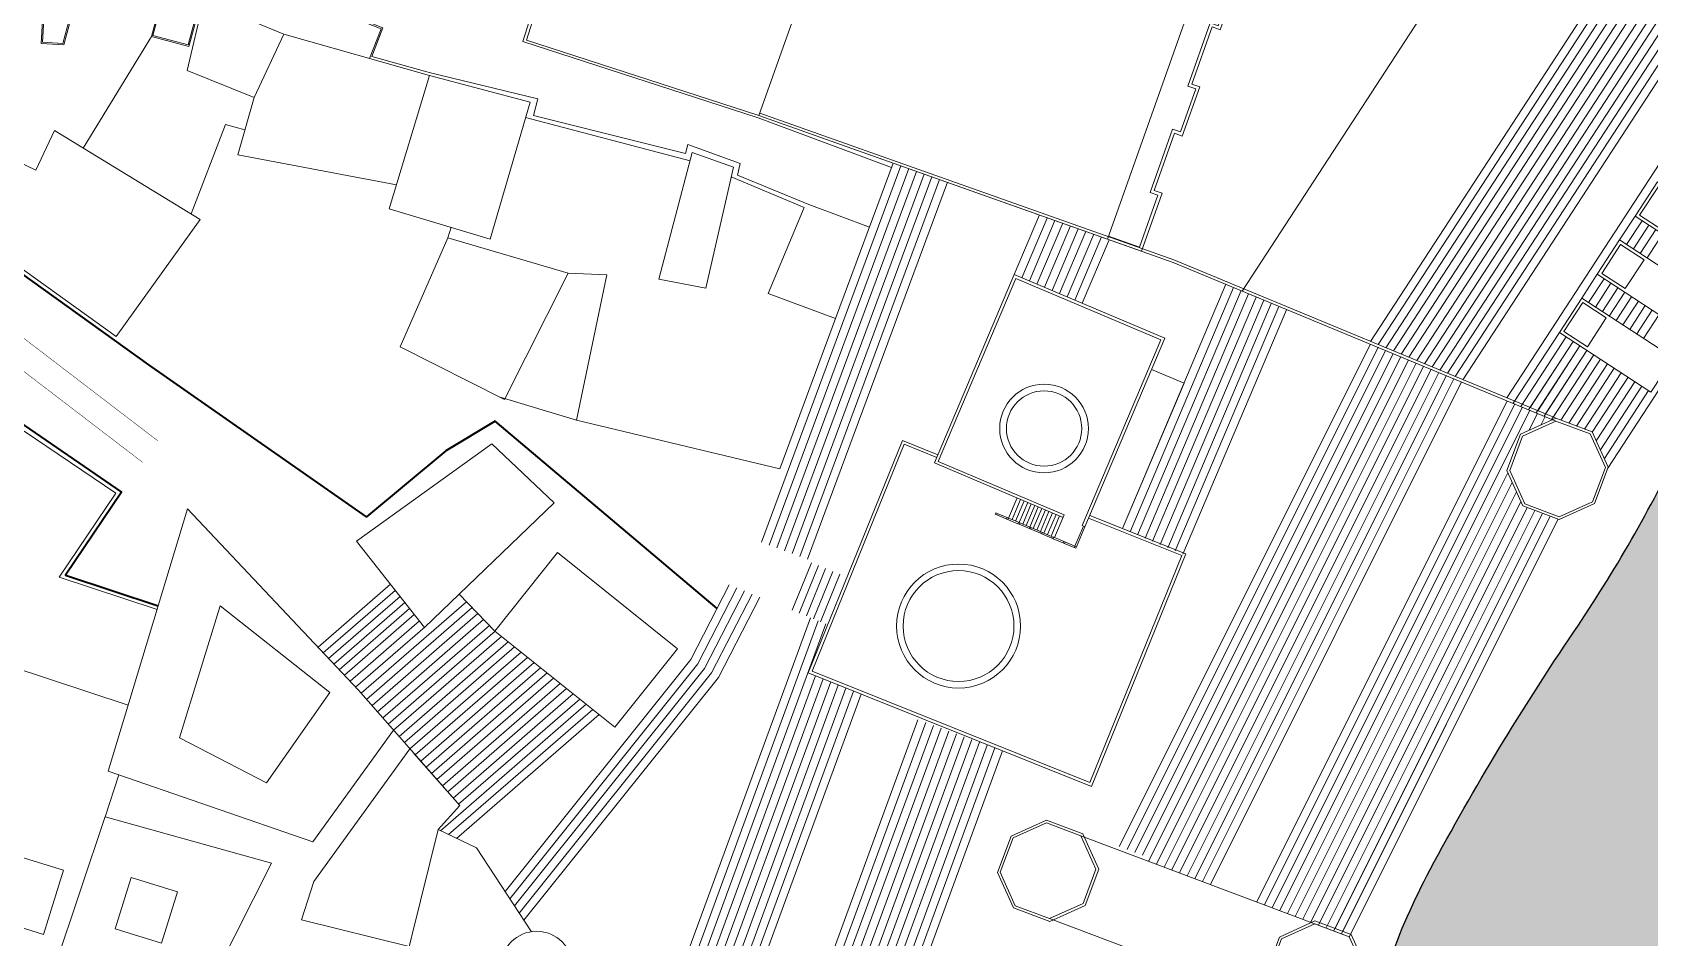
# Model space of a CAD drawing. Header units: millimetres. Extents: x 4203764 to 12476749, y 34048 to 3000914.
# Drawn here: x 11770686 to 11853011, y 1929934 to 1976021 of the extents above; entities that cross this region are included whole.
import ezdxf

# ---------------------------------------------------------------- set-up
doc = ezdxf.new("R2010")
doc.units = ezdxf.units.MM
doc.header["$MEASUREMENT"] = 0
for name, color, linetype, lineweight in [('2', 240, 'Continuous', 25), ('4', 1, 'Continuous', 35), ('building property', 253, 'Continuous', 15), ('outer profile and ghats', 1, 'Continuous', 9), ('road netwrk', 1, 'Continuous', 35), ('streets', 254, 'Continuous', 9)]:
    doc.layers.add(name, color=color, linetype=linetype, lineweight=lineweight)

# ---------------------------------------------------------------- blocks, each defined once
blk = doc.blocks.new('f  wfw')
at = {"layer": 'building property', "ltscale": 20}
for points in [[(95, -4344), (1695, -4344), (1695, -77), (95, -77)], [(223, -205), (1568, -205), (1568, -1298), (223, -1298)]]:
    blk.add_lwpolyline(points, close=True, dxfattribs=at)

msp = doc.modelspace()

# ---------------------------------------------------------------- hatches: boundary and pattern name
at = {"layer": 'building property', "lineweight": 35}
h = msp.add_hatch(color=254, dxfattribs=at)
h.dxf.hatch_style = 1
edge = h.paths.add_edge_path()
edge.add_arc((12422933.58498, 1804056.12126), 263896.55539, 140.0344583194, 166.4284169588)
edge.add_line((12166405.68001, 1865982.09254), (11809487.3317, 1865841.04787))
edge.add_arc((11795819.33628, 1886942.04403), 25140.92556, 302.9328139212, 330.721959267)
edge.add_arc((11790950.95391, 1889671.59987), 30722.28937, 330.721959267, 347.6914226223)
edge.add_arc((11840072.54802, 1878953.65679), 19554.99489, 143.0848554895, 167.6914226223, ccw=False)
edge.add_arc((11807220.50579, 1903633.24919), 21534.40715, 323.0848554895, 338.771758814)
edge.add_arc((11955946.7924, 1845861.77199), 138018.25471, 152.3377396526, 158.771758814, ccw=False)
edge.add_arc((11791692.03616, 1931959.48148), 47433.73511, 332.3377396526, 349.6440384347)
edge.add_arc((11871872.39149, 1917307.32735), 34074.39333, 151.8048650631, 169.6440384347, ccw=False)
edge.add_arc((11962613.6436, 1868662.2146), 137032.25767, 145.8909863463, 151.8048650631, ccw=False)
edge.add_arc((11787542.99968, 1987234.12269), 74412.83626, 325.8909863463, 334.4095907286)
edge.add_arc((12096866.37172, 1839094.85316), 268553.91382, 152.1606562035, 154.4095907286, ccw=False)
edge.add_arc((11884893.48195, 1951041.5666), 28836.22018, 138.5366337492, 152.1606562035, ccw=False)
edge.add_arc((12145192.348, 1721045.11657), 376188.87482, 136.9969988859, 138.5366337492, ccw=False)
edge.add_arc((11830511.45426, 2014520.61475), 54103.97071, 316.9969988859, 325.9340388131)
edge.add_arc((12063451.02841, 1857010.40857), 227090.46426, 144.4115146112, 145.934038813, ccw=False)
edge.add_arc((11882971.44551, 1986166.24576), 5157.79401, 109.3703452575, 144.4115146112, ccw=False)
edge.add_arc((11872806.33967, 2015079.38397), 25490.19023, 289.3703452575, 298.5628810284)
edge.add_arc((11879590.48764, 2002617.1732), 11301.06196, 298.5628810284, 329.8823603517)
edge.add_arc((11815875.61762, 2039577.60358), 84960.12844, 329.8823603517, 334.7322078033)
edge.add_arc((11896640.94108, 2001455.54062), 4350.1686, 111.7983925175, 154.7322078033, ccw=False)
edge.add_arc((11887307.09226, 2024793.72639), 20785.29736, 291.7983925175, 301.0543031333)
edge.add_arc((11856516.08611, 2075928.72551), 80475.11387, 301.0543031333, 304.2727914648)
edge.add_arc((11900115.71454, 2011948.81654), 3051.88511, 304.2727914649, 344.5064632857)
edge.add_arc((11799904.2964, 2039727.72895), 107042.25149, 344.5064632856, 347.0246817926)
edge.add_arc((11914355.65123, 2013356.47758), 10407.97422, 136.5726064511, 167.0246817927, ccw=False)
edge.add_arc((11898455.85704, 2028406.57183), 11485.1478, 316.5726064511, 345.7400024481)
edge.add_arc((11851131.69288, 2040434.16903), 60313.82389, 345.7400024481, 354.5454942005)
edge.add_arc((11928707.56329, 2029145.01425), 18394.30865, 143.1924489998, 162.4192210947, ccw=False)
edge.add_arc((11904217.35609, 2047471.06434), 12193.50526, 323.1924489998, 340.6547154255)
edge.add_arc((11913568.70574, 2044187.96858), 2282.57908, 340.6547154255, 435.6672125063)
edge.add_arc((11918809.42755, 2046321.44877), 4676.31282, 123.9086206621, 179.0436377173, ccw=False)
edge.add_arc((11948963.81076, 2001461.5739), 58729.02043, 120.4236297496, 123.9086206621, ccw=False)
edge.add_arc((11916860.85688, 2056128.06657), 4666.76072, 300.4236297497, 343.1747362629)
edge.add_arc((12265773.02432, 1950617.37847), 359849.63931, 162.2838870341, 163.1747362629, ccw=False)
edge.add_arc((11934658.08587, 2056392.2457), 12250.12118, 139.8552917822, 162.2838870342, ccw=False)
edge.add_arc((11930589.41079, 2059823.81787), 6927.5462, 110.1695649768, 139.8552917822, ccw=False)
edge.add_arc((11925358.20077, 2074065.16989), 8244.19285, 290.1695649768, 337.8987580009)
edge.add_arc((11987011.44104, 2053190.64676), 56863.60963, 149.1990475726, 161.7870580545, ccw=False)
edge.add_arc((11075552.25721, 2596549.90314), 1004266.5074, 329.19904757266, 329.61497402102)
edge.add_arc((11980804.63447, 2065759.45851), 45123.96456, 141.7900834815, 149.614974021, ccw=False)
edge.add_arc((11973785.75951, 2071284.73579), 36191.2553, 132.0286819129, 141.7900834814, ccw=False)
edge.add_arc((11938932.66945, 2109954.06772), 15866.93443, 312.0286819129, 321.4770117494)
edge.add_arc((12047130.20068, 2023818.96458), 122429.70961, 139.0851188938, 141.4770117494, ccw=False)
edge.add_arc((11931780.31903, 2123790.61727), 30213.42498, 319.0851188937, 328.8133755676)
edge.add_arc((11993537.04921, 2086409.11404), 41975.70514, 141.349766146, 148.8133755676, ccw=False)
edge.add_arc((12005850.60992, 2080987.9041), 55086.72854, 137.4077616341, 144.9475459467, ccw=False)
edge.add_arc((11990556.79698, 2095047.46285), 34312.41974, 127.5143422198, 137.4077616341, ccw=False)
edge.add_arc((11957008.81119, 2138745.39622), 20778.20317, 307.5143422198, 316.6955671633)
edge.add_arc((11955918.27659, 2139773.22335), 22276.76725, 316.6955671633, 326.2681196672)
edge.add_arc((11965289.37029, 2133515.94454), 11008.62919, 326.2681196672, 347.7902224322)
edge.add_arc((11985827.96119, 2129071.6751), 10005.30064, 137.1698864072, 167.7902224322, ccw=False)
edge.add_arc((11987437.46688, 2127579.68442), 12199.96343, 116.8522136864, 137.1698864072, ccw=False)
edge.add_arc((11970422.17406, 2161188.10091), 25470.26153, 296.8522136864, 308.8966392115)
edge.add_arc((11976014.23722, 2154256.9492), 16564.53111, 308.8966392115, 333.1942724583)
edge.add_arc((11860930.93487, 2212404.1487), 145503.52168, 333.1942724584, 335.605593174)
edge.add_arc((11906483.0125, 2191746.1714), 95486.08669, 335.605593174, 339.9027603815)
edge.add_arc((12024664.71914, 2148504.26439), 30358.17542, 142.1711417541, 159.9027603815, ccw=False)
edge.add_arc((12026846.78869, 2146809.91674), 33120.82659, 125.2967839886, 142.1711417541, ccw=False)
edge.add_arc((11992941.37741, 2194701.94609), 25558.15934, 305.2967839886, 317.9200299652)
edge.add_arc((11860544.70547, 2314247.47305), 203939.8057, 317.9200299652, 320.6654060374)
edge.add_arc((12005072.05939, 2195807.41048), 17081.02358, 320.6654060374, 333.2962609378)
edge.add_arc((12025817.7741, 2185371.70662), 6141.56443, 114.657943249, 153.2962609378, ccw=False)
edge.add_arc((12010209.31829, 2219372.64234), 31270.83355, 294.657943249, 307.4600657375)
edge.add_arc((12026070.76591, 2198671.74297), 5191.86204, 307.4600657375, 350.572480741)
edge.add_arc((12041977.16001, 2196030.60663), 10932.31157, 154.0089907333, 170.572480741, ccw=False)
edge.add_arc((12035864.30031, 2199010.8602), 4131.6524, 104.4456307299, 154.0089907333, ccw=False)
edge.add_arc((12059610.48435, 2145011.53073), 63070.87253, 105.6165097511, 113.1314364048, ccw=False)
edge.add_arc((12040956.91098, 2211746.87486), 6222.4313, 285.6165097511, 325.3236856384)
edge.add_arc((12024043.2371, 2223448.11648), 26789.1865, 325.3236856384, 336.7232936214)
edge.add_arc((12058249.21068, 2208733.17976), 10447.59627, 128.3236311209, 156.7232936214, ccw=False)
edge.add_arc((12029392.06585, 2245241.69464), 36088.48077, 308.3236311208, 313.9465601671)
edge.add_arc((12083829.87625, 2188764.36944), 42353.62184, 128.4864178487, 133.9465601671, ccw=False)
edge.add_arc((12051132.59717, 2229890.49023), 10186.55203, 308.4864178487, 334.2322790811)
edge.add_arc((12102406.63357, 2205139.28006), 46748.93087, 146.9738708583, 154.2322790812, ccw=False)
edge.add_arc((12067661.65762, 2227725.46538), 5308.01968, 122.3184351479, 146.9738708582, ccw=False)
edge.add_arc((12091969.20285, 2189302.10819), 50774.61327, 117.1290922819, 122.3184351479, ccw=False)
edge.add_arc((12065354.21922, 2241247.29044), 7591.98088, 297.129092282, 335.5932295827)
edge.add_arc((12283885.72211, 2142085.86596), 232385.11356, 154.5330055613, 155.5932295827, ccw=False)
edge.add_arc((12092048.28291, 2233452.01748), 19901.2866, 138.9025223259, 154.5330055613, ccw=False)
edge.add_arc((12083002.97433, 2241342.04187), 7898.36645, 117.1931828002, 138.9025223259, ccw=False)
edge.add_arc((12172609.68851, 2161469.99995), 127437.90807, 133.937445304, 137.0092429147, ccw=False)
edge.add_arc((12088584.73883, 2248670.70685), 6342.26219, 96.6032629617, 133.937445304, ccw=False)
edge.add_arc((12086923.02238, 2263025.34251), 8108.23491, 276.6032629617, 304.4168700316)
edge.add_arc((12101573.55915, 2241642.28192), 17812.28799, 104.2632595223, 124.4168700316, ccw=False)
edge.add_arc((12093606.17799, 2268768.40567), 10492.14992, 289.9436753348, 316.9032813136)
edge.add_arc((12099774.36332, 2262996.98248), 2044.91157, 316.9032813136, 394.5632893672)
edge.add_arc((12108218.93736, 2262008.3021), 7093.86174, 116.7487161028, 162.3676141534, ccw=False)
edge.add_arc((12122374.01509, 2264454.79555), 17778.2768, 139.9869056711, 167.3668545975, ccw=False)
edge.add_arc((12104061.54487, 2279827.91574), 6131.54106, 319.9869056712, 371.9497000785)
edge.add_arc((12116330.47808, 2282424.50258), 6409.15212, 147.6157391331, 191.9497000785, ccw=False)
edge.add_arc((12103664.68187, 2290457.58157), 8589.27286, 327.6157391331, 378.4692956369)
edge.add_arc((12115880.52553, 2294537.66772), 4289.93284, 155.2320996672, 198.4692956369, ccw=False)
edge.add_arc((12121723.31077, 2291841.89317), 10724.63095, 131.3611323252, 155.2320996672, ccw=False)
edge.add_arc((12108153.53343, 2318305.31023), 19521.81951, 289.3953975175, 302.8724992883)
edge.add_arc((12133671.22285, 2297874.54878), 15457.67071, 131.8163415621, 164.8693864624, ccw=False)
edge.add_arc((12097802.53601, 2337968.47188), 38339.03332, 311.8163415621, 318.1847381032)
edge.add_arc((12134442.04632, 2308405.32127), 9003.48475, 96.8704836962, 153.6137695223, ccw=False)
edge.add_arc((12130772.19598, 2338862.87953), 21674.36812, 276.8704836962, 287.7288739271)
edge.add_arc((12135367.95772, 2324487.47067), 6582.2044, 287.7288739271, 330.0627189084)
edge.add_arc((12161033.2484, 2309707.04393), 23034.82045, 142.1279656266, 150.0627189084, ccw=False)
edge.add_arc((12134575.28819, 2337148.44982), 15664.24402, 301.8873282868, 340.5909685423)
edge.add_arc((12157396.83975, 2332029.36114), 8047.96466, 115.4496268208, 180.6143580405, ccw=False)
edge.add_arc((12145948.42862, 2356085.86119), 18593.75661, 295.4496268209, 348.9156705378)
edge.add_arc((12189745.46756, 2347732.38651), 25993.19856, 127.1637606776, 169.4061118436, ccw=False)
edge.add_arc((12158024.63805, 2389577.96852), 26516.45539, 307.1637606776, 350.8522803553)
edge.add_arc((12198736.93035, 2383022.13341), 14720.29663, 100.3668143252, 170.8522803553, ccw=False)
edge.add_arc((12188836.61367, 2437141.24056), 40296.91912, 280.3668143253, 301.2746773972)
edge.add_arc((12220773.67523, 2384561.66699), 21222.08167, 90.2751861599, 121.2746773973, ccw=False)
edge.add_arc((12220587.84901, 2423251.75267), 17468.45027, 270.2751861599, 358.8217786811)
edge.add_arc((12261882.91553, 2424966.98004), 23920.42798, 138.9034680325, 184.9750374256, ccw=False)
edge.add_arc((12244276.45652, 2481842.09135), 41153.64894, 269.4151769576, 302.4572157954)
edge.add_arc((12251494.42786, 2470493.45398), 27704.08834, 302.4572157954, 336.7139916553)
edge.add_arc((12280323.45495, 2458086.05834), 3681.51774, 106.538255431, 156.7139916553, ccw=False)
edge.add_arc((12277078.09344, 2469015.41288), 7719.49808, 286.538255431, 332.2612949479)
edge.add_arc((12265522.42494, 2532539.87056), 69590.71886, 285.3212740008, 320.0355113691)
edge.add_arc((13061631.32729, 1865365.57947), 969115.64922, 139.11600640113, 140.03551136914, ccw=False)
edge.add_line((12328944.66821, 2499680.48641), (12329073.93275, 2172572.15004))
edge.add_arc((12871405.34426, 1859096.21132), 626410.8269, 149.97142388808, 158.65638947594)
edge.add_arc((11908116.16923, 2235511.87646), 407811.00022, 320.0344583194, 338.6563894759, ccw=False)

# ---------------------------------------------------------------- linework, layer by layer
at = {"layer": '2'}
msp.add_lwpolyline([(12220675.1147, 1973563.94747, 0.1156772345), (12166405.68001, 1865982.09254), (11809487.3317, 1865841.04787, 0.1218507688), (11817748.67879, 1874646.92001, 0.074178861), (11820967.05066, 1883122.32512, -0.1077808717), (11824437.82262, 1890699.00424, 0.0685541202), (11827293.70527, 1895835.9834, -0.0280810822), (11833704.07715, 1909937.95478, 0.0756568322), (11838353.0724, 1923432.64605, -0.0779956606), (11841841.14389, 1933406.65805, -0.0258098926), (11849154.75391, 1945505.69183, 0.0371865503), (11854656.2969, 1955092.63024, -0.009813143), (11859394.75122, 1964507.90706, -0.0595161354), (11863284.21738, 1970135.21158, -0.0067180255), (11870078.66072, 1977619.7229, 0.0390149707)], format="xyb", dxfattribs=at)
at = {"layer": '2', "const_width": 23.31871}
msp.add_lwpolyline([(11776296.39196, 1954132.9894), (11765859.6226, 1962121.32004)], dxfattribs=at)
at = {"layer": '4', "const_width": 23.31871}
msp.add_lwpolyline([(11766595.92579, 1963244.43812), (11777063.57495, 1955232.47201)], dxfattribs=at)
at = {"layer": 'building property'}
for p, q in [((11795796.95068, 1971680.93767), (11804163.08049, 1969474.36701)), ((11814509.20164, 1969363.77017), (11811571.81771, 1961445.27718)), ((11806260.46519, 1968664.91603), (11809978.55806, 1967104.91738)), ((11814902.64894, 1969224.23768), (11807795.81883, 1950065.90301)), ((11815296.09624, 1969084.70518), (11808187.17342, 1949920.72909)), ((11815689.54354, 1968945.17269), (11808578.52802, 1949775.55516)), ((11816082.99084, 1968805.64019), (11808969.88262, 1949630.38124)), ((11816476.43814, 1968666.1077), (11809361.23722, 1949485.20731)), ((11816869.88544, 1968526.5752), (11809752.59182, 1949340.03339)), ((11817263.33274, 1968387.04271), (11810143.94642, 1949194.85946)), ((11809978.55806, 1967104.91738), (11808138.33381, 1962718.93626)), ((11791838.27529, 1965556.03405), (11792000.59307, 1966094.82327)), ((11820669.70352, 1963694.83893), (11821952.76655, 1966723.9778)), ((11821054.05901, 1963532.03613), (11822337.12203, 1966561.175)), ((11821438.41449, 1963369.23332), (11822740.9911, 1966444.44116)), ((11821822.76997, 1963206.43052), (11823135.10338, 1966304.67284)), ((11822207.12545, 1963043.62771), (11823529.21566, 1966164.90451)), ((11822591.48093, 1962880.82491), (11823923.32794, 1966025.13619)), ((11822975.83642, 1962718.0221), (11824317.44022, 1965885.36787)), ((11823360.1919, 1962555.21929), (11824711.5525, 1965745.59954)), ((11823744.54738, 1962392.41649), (11825105.66478, 1965605.83122)), ((11824128.90286, 1962229.61368), (11825499.77706, 1965466.0629)), ((11799925.19629, 1963679.40083), (11797956.43767, 1963763.36798)), ((11798381.23501, 1956283.84319), (11799925.19629, 1963679.40083)), ((11808138.33381, 1962718.93626), (11811571.81771, 1961445.27718)), ((11826175.68259, 1950761.3876), (11831443.23745, 1963197.37469)), ((11826560.03807, 1950598.58479), (11831827.59293, 1963034.57189)), ((11826944.39355, 1950435.78199), (11832211.94841, 1962871.76908)), ((11827328.74903, 1950272.97918), (11832596.30389, 1962708.96628)), ((11827713.10452, 1950110.17638), (11832980.65938, 1962546.16347)), ((11828097.46, 1949947.37357), (11833365.01486, 1962383.36067)), ((11828481.81548, 1949784.57076), (11833749.37034, 1962220.55786)), ((11828866.17096, 1949621.76796), (11834133.72582, 1962057.75506)), ((11829250.52644, 1949458.96515), (11834518.0813, 1961894.95225)), ((11811571.81771, 1961445.27718), (11808739.00156, 1953808.67423)), ((11826015.16716, 1934571.02151), (11838799.58804, 1960148.66111)), ((11826407.98808, 1934423.31216), (11839186.16142, 1959988.45239)), ((11826800.809, 1934275.60281), (11839572.73481, 1959828.24367)), ((11827193.62992, 1934127.89346), (11839959.30819, 1959668.03495)), ((11827508.65323, 1933824.53533), (11840345.88158, 1959507.82622)), ((11827901.47415, 1933676.82598), (11840732.45496, 1959347.6175)), ((11828294.29507, 1933529.11663), (11841119.02835, 1959187.40878)), ((11828687.11599, 1933381.40728), (11841505.60173, 1959027.20006)), ((11829079.93691, 1933233.69793), (11841892.17512, 1958866.99134)), ((11829472.75783, 1933085.98858), (11842278.7485, 1958706.78261)), ((11829865.57875, 1932938.27922), (11842665.32189, 1958546.57389)), ((11830258.39967, 1932790.56987), (11843051.89527, 1958386.36517)), ((11830651.22059, 1932642.86052), (11843438.46866, 1958226.15645)), ((11833008.14612, 1931756.60441), (11845757.90897, 1957264.90411)), ((11833400.96704, 1931608.89506), (11846144.48235, 1957104.69539)), ((11833793.78796, 1931461.18571), (11846531.05574, 1956944.48667)), ((11808739.00156, 1953808.67423), (11798381.23501, 1956283.84319)), ((11834186.60888, 1931313.47636), (11846917.62912, 1956784.27795)), ((11846869.68558, 1955754.73636), (11847304.20251, 1956624.06922)), ((11847473.10308, 1956028.36508), (11847690.77589, 1956463.8605)), ((11816605.00284, 1954098.62845), (11823154.00139, 1951324.64606)), ((11834579.4298, 1931165.76701), (11845793.89805, 1953602.42096)), ((11834972.25072, 1931018.05766), (11846015.87548, 1953112.90705)), ((11820811.83517, 1952316.72566), (11820377.11459, 1951290.40898)), ((11820992.0018, 1952240.41184), (11820557.28123, 1951214.09516)), ((11821172.16843, 1952164.09803), (11820737.44786, 1951137.78135)), ((11820992.0018, 1952240.41184), (11820854.31572, 1951915.35358)), ((11821352.33506, 1952087.78421), (11820917.61449, 1951061.46753)), ((11821532.5017, 1952011.4704), (11821097.78112, 1950985.15372)), ((11835365.07164, 1930870.34831), (11846237.85291, 1952623.39315)), ((11835757.89256, 1930722.63895), (11846459.83034, 1952133.87925)), ((11778579.72927, 1951762.6908), (11787281.13681, 1942536.1237)), ((11819727.42794, 1951565.59904), (11819698.17431, 1951496.53516)), ((11819698.17431, 1951496.53516), (11819773.61697, 1951464.57965)), ((11819727.42794, 1951565.59904), (11819802.8706, 1951533.64353)), ((11819802.8706, 1951533.64353), (11819773.61697, 1951464.57965)), ((11819773.61697, 1951464.57965), (11820849.5095, 1951008.86006)), ((11819802.8706, 1951533.64353), (11820878.76313, 1951077.92394)), ((11820303.09554, 1951321.76149), (11820273.84191, 1951252.69761)), ((11820273.84191, 1951252.69761), (11820349.28457, 1951220.7421)), ((11820303.09554, 1951321.76149), (11820378.53819, 1951289.80598)), ((11820378.53819, 1951289.80598), (11820349.28457, 1951220.7421)), ((11821712.66833, 1951935.15658), (11821277.94775, 1950908.8399)), ((11821892.83496, 1951858.84277), (11821458.11439, 1950832.52609)), ((11822073.00159, 1951782.52895), (11821638.28102, 1950756.21227)), ((11822253.16822, 1951706.21514), (11821818.44765, 1950679.89846)), ((11822433.33486, 1951629.90132), (11821998.61428, 1950603.58464)), ((11822613.50149, 1951553.58751), (11822178.78092, 1950527.27083)), ((11822793.66812, 1951477.27369), (11822358.94755, 1950450.95701)), ((11822973.83475, 1951400.95988), (11822539.11418, 1950374.6432)), ((11823212.50864, 1951462.77382), (11822719.28081, 1950298.32938)), ((11836150.71349, 1930574.9296), (11846775.09882, 1951831.01166)), ((11836543.53441, 1930427.22025), (11847167.91974, 1951683.30231)), ((11836936.35533, 1930279.5109), (11847560.74067, 1951535.59296)), ((11837329.17625, 1930131.80155), (11847953.56159, 1951387.88361)), ((11837721.99717, 1929984.0922), (11848346.38251, 1951240.17426)), ((11820878.76313, 1951077.92394), (11820849.5095, 1951008.86006)), ((11820849.5095, 1951008.86006), (11820924.95216, 1950976.90455)), ((11820878.76313, 1951077.92394), (11820954.20579, 1951045.96843)), ((11820954.20579, 1951045.96843), (11820924.95216, 1950976.90455)), ((11820924.95216, 1950976.90455), (11822000.84469, 1950521.18496)), ((11820954.20579, 1951045.96843), (11822030.09832, 1950590.24884)), ((11821454.43073, 1950834.08639), (11821425.1771, 1950765.02251)), ((11821425.1771, 1950765.02251), (11821500.61975, 1950733.067)), ((11821454.43073, 1950834.08639), (11821529.87338, 1950802.13087)), ((11821529.87338, 1950802.13087), (11821500.61975, 1950733.067)), ((11822030.09832, 1950590.24884), (11822000.84469, 1950521.18496)), ((11822000.84469, 1950521.18496), (11822076.28735, 1950489.22945)), ((11822030.09832, 1950590.24884), (11822105.54098, 1950558.29332)), ((11822105.54098, 1950558.29332), (11822076.28735, 1950489.22945)), ((11822076.28735, 1950489.22945), (11822576.51229, 1950277.34741)), ((11822105.54098, 1950558.29332), (11822605.76592, 1950346.41129)), ((11822605.76592, 1950346.41129), (11822576.51229, 1950277.34741)), ((11822605.76592, 1950346.41129), (11822681.20857, 1950314.45577)), ((11822681.20857, 1950314.45577), (11822651.95494, 1950245.3919)), ((11822681.20857, 1950314.45577), (11823832.54376, 1949826.78067)), ((11824191.82168, 1950885.05287), (11823757.10111, 1949858.73618)), ((11824267.26434, 1950853.09735), (11823832.54376, 1949826.78067)), ((11824129.13658, 1950911.60461), (11824267.26434, 1950853.09735)), ((11803532.64785, 1944642.88795), (11797416.99932, 1949536.72027)), ((11822576.51229, 1950277.34741), (11822651.95494, 1950245.3919)), ((11822651.95494, 1950245.3919), (11823803.29013, 1949757.7168)), ((11823181.43351, 1950102.57373), (11823152.17988, 1950033.50986)), ((11823152.17988, 1950033.50986), (11823227.62254, 1950001.55435)), ((11823181.43351, 1950102.57373), (11823256.87617, 1950070.61822)), ((11823256.87617, 1950070.61822), (11823227.62254, 1950001.55435)), ((11823757.10111, 1949858.73618), (11823727.84748, 1949789.67231)), ((11823727.84748, 1949789.67231), (11823803.29013, 1949757.7168)), ((11823757.10111, 1949858.73618), (11823832.54376, 1949826.78067)), ((11823832.54376, 1949826.78067), (11823803.29013, 1949757.7168)), ((11809361.27734, 1946603.02488), (11810341.20467, 1949020.82424)), ((11809723.94725, 1946456.03578), (11810703.87457, 1948873.83514)), ((11810086.61715, 1946309.04668), (11811066.54448, 1948726.84604)), ((11785226.50994, 1944714.7543), (11788918.25123, 1947922.07933)), ((11806161.81397, 1947899.75844), (11804201.59058, 1944098.1623)), ((11810449.28706, 1946162.05758), (11811429.21438, 1948579.85694)), ((11810811.95696, 1946015.06848), (11811791.88429, 1948432.86784)), ((11785495.22157, 1944429.825), (11789160.07547, 1947613.7907)), ((11785763.9332, 1944144.89571), (11789401.8997, 1947305.50206)), ((11787424.19537, 1942373.33861), (11792790.57972, 1947035.56639)), ((11794221.93894, 1945543.96673), (11792414.96952, 1947426.98459)), ((11806532.81125, 1947708.46049), (11804553.51024, 1943869.86579)), ((11806938.72506, 1947584.87855), (11804905.42989, 1943641.56929)), ((11807327.1806, 1947427.4386), (11805257.34955, 1943413.27278)), ((11807715.63614, 1947269.99866), (11805609.26921, 1943184.97627)), ((11780248.47016, 1946825.78613), (11778182.00923, 1940107.59015)), ((11785825.32791, 1942407.1487), (11780248.47016, 1946825.78613)), ((11786032.64484, 1943859.96641), (11789643.72393, 1946997.21343)), ((11786301.35647, 1943575.03712), (11789885.54816, 1946688.92479)), ((11786570.0681, 1943290.10782), (11790127.3724, 1946380.63616)), ((11787699.74591, 1942059.79206), (11793079.94551, 1946734.02231)), ((11787975.29644, 1941746.24552), (11793369.31129, 1946432.47823)), ((11802317.71003, 1924455.93953), (11810301.99493, 1946221.75467)), ((11786856.69385, 1942986.18324), (11790401.1299, 1946065.53186)), ((11787143.31959, 1942682.25866), (11790674.88741, 1945750.42757)), ((11788250.84697, 1941432.69898), (11793658.67707, 1946130.93415)), ((11788526.39751, 1941119.15243), (11793948.04285, 1945829.39007)), ((11788801.94804, 1940805.60589), (11794239.6505, 1945529.79369)), ((11802733.43042, 1924377.18077), (11810689.05972, 1946064.87839)), ((11803149.15082, 1924298.42201), (11811076.12451, 1945908.00211)), ((11789077.49857, 1940492.05934), (11794570.95119, 1945264.68198)), ((11789353.04911, 1940178.5128), (11794902.25188, 1944999.57027)), ((11789628.59964, 1939864.96625), (11795233.55258, 1944734.45856)), ((11789904.15017, 1939551.41971), (11795564.85327, 1944469.34685)), ((11790179.7007, 1939237.87317), (11795896.15396, 1944204.23514)), ((11790455.25124, 1938924.32662), (11796227.45465, 1943939.12343)), ((11804201.59058, 1944098.1623), (11794746.62907, 1932282.63253)), ((11804553.51024, 1943869.86579), (11794987.93841, 1931916.11023)), ((11790730.80177, 1938610.78008), (11796558.75534, 1943674.01172)), ((11791006.3523, 1938297.23353), (11796890.05604, 1943408.90001)), ((11791281.90284, 1937983.68699), (11797221.35673, 1943143.7883)), ((11804905.42989, 1943641.56929), (11795229.24774, 1931549.58793)), ((11805257.34955, 1943413.27278), (11795470.55708, 1931183.06563)), ((11805609.26921, 1943184.97627), (11795711.86641, 1930816.54334)), ((11803518.23643, 1924092.53302), (11810549.51972, 1943260.38765)), ((11803933.95682, 1924013.77426), (11810937.20283, 1943105.19696)), ((11804349.67722, 1923935.0155), (11811324.88594, 1942950.00627)), ((11782608.52218, 1937812.79829), (11785825.32791, 1942407.1487)), ((11791557.45337, 1937670.14044), (11797552.65742, 1942878.67659)), ((11791833.0039, 1937356.5939), (11797883.95811, 1942613.56489)), ((11792108.55444, 1937043.04736), (11798215.25881, 1942348.45318)), ((11792384.10497, 1936729.50081), (11798546.5595, 1942083.34147)), ((11804765.39761, 1923856.25674), (11811712.56906, 1942794.81557)), ((11805181.11801, 1923777.49798), (11812100.25217, 1942639.62488)), ((11805596.8384, 1923698.73922), (11812487.93528, 1942484.43419)), ((11806012.55879, 1923619.98046), (11812875.61839, 1942329.24349)), ((11791464.45818, 1935377.5862), (11798877.86019, 1941818.22976)), ((11791874.0074, 1935180.45554), (11799209.16088, 1941553.11805)), ((11792283.55663, 1934983.32489), (11799540.46157, 1941288.00634)), ((11803781.08351, 1908354.3839), (11815766.53159, 1941027.69783)), ((11804183.6149, 1908239.67083), (11816158.41079, 1940883.94603)), ((11804586.14629, 1908124.95777), (11816550.28999, 1940740.19422)), ((11804586.14629, 1908124.95777), (11816550.28999, 1940740.19422)), ((11804988.67768, 1908010.2447), (11816942.16919, 1940596.44242)), ((11805391.20908, 1907895.53164), (11817334.0484, 1940452.69061)), ((11778182.00923, 1940107.59015), (11782608.52218, 1937812.79829)), ((11805793.74047, 1907780.81857), (11817725.9276, 1940308.93881)), ((11806196.27186, 1907666.10551), (11818117.8068, 1940165.18701)), ((11806598.80325, 1907551.39244), (11818509.686, 1940021.4352)), ((11807001.33464, 1907436.67938), (11818901.5652, 1939877.6834)), ((11807403.86603, 1907321.96631), (11819293.44441, 1939733.93159)), ((11785009.63097, 1932798.19618), (11789904.15017, 1939551.41971)), ((11790111.63862, 1939315.32042), (11792446.88684, 1936658.06187)), ((11807806.39742, 1907207.25325), (11819685.32361, 1939590.17979)), ((11808208.92881, 1907092.54018), (11820077.20281, 1939446.42798)), ((11792446.88684, 1936658.06187), (11791344.25806, 1935435.4428)), ((11791344.25806, 1935435.4428), (11789460.98464, 1927822.8812)), ((11778959.55915, 1925989.12759), (11782851.70878, 1933728.45147)), ((11785009.63097, 1932798.19618), (11784387.3275, 1930835.48483)), ((11784387.3275, 1930835.48483), (11789870.68152, 1929478.95658))]:
    msp.add_line(p, q, dxfattribs=at)
at = {"layer": 'building property', "ltscale": 20}
for p, q in [((11810178.0109, 1943409.10373), (11814975.0761, 1955245.02344)), ((11837721.99717, 1929984.0922), (11824056.68728, 1935122.55085)), ((11822469.91219, 1930902.65248), (11836135.22208, 1925764.19382))]:
    msp.add_line(p, q, dxfattribs=at)
at = {"layer": 'building property'}
for points in [[(11839976.5176, 1959802.10279), (11899253.96622, 2050753.37786)], [(11840368.80081, 1959639.52774), (11899623.06239, 2050555.22618)], [(11840368.80081, 1959639.52774), (11899623.06239, 2050555.22618)], [(11840761.08401, 1959476.95268), (11899992.15855, 2050357.07451)], [(11841153.36722, 1959314.37762), (11900361.25471, 2050158.92283)], [(11841545.65042, 1959151.80256), (11900730.35087, 2049960.77115)], [(11841937.93363, 1958989.2275), (11901099.44703, 2049762.61947)], [(11842330.21683, 1958826.65244), (11901468.54319, 2049564.4678)], [(11842722.50004, 1958664.07738), (11901837.63936, 2049366.31612)], [(11843114.78324, 1958501.50232), (11902206.73552, 2049168.16444)], [(11843507.06645, 1958338.92726), (11902575.83168, 2048970.01276)], [(11838799.66799, 1960289.82797), (11881408.07705, 2025665.26539)], [(11839191.95119, 1960127.25291), (11881757.77477, 2025437.35007)], [(11839584.2344, 1959964.67785), (11882107.4725, 2025209.43475)], [(11845745.11172, 1957411.40771), (11878225.63203, 2007247.30323)], [(11850885.21965, 1953831.02392), (11883471.09788, 2003828.57345)], [(11807673.35962, 1971788.03916), (11795831.75417, 1975616.33826), (11797806.77556, 1981883.55475)], [(11774949.16017, 1960531.83756), (11759472.62063, 1971649.95329), (11756482.42724, 1970836.77376), (11755356.99685, 1974975.16434), (11757501.45116, 1976423.61522), (11757359.89015, 1980691.41171), (11771390.78675, 1979861.95966), (11771130.61319, 1975460.89948), (11772286.33162, 1975392.5779), (11773826.90846, 1981123.33147), (11777882.45003, 1980033.09554), (11776748.5608, 1975815.16916), (11778657.94415, 1975301.87684), (11779324.78051, 1977782.42485), (11782229.15761, 1976637.81734), (11782918.64529, 1978387.35351), (11788450.20223, 1976207.38121), (11787853.729, 1974693.86396)], [(11779400.12049, 1977615.74001), (11783486.04248, 1975936.47733), (11781980.37494, 1972705.29549), (11778559.43845, 1974079.68162), (11779400.12049, 1977615.74001)], [(11776748.5608, 1975815.16916), (11773277.117, 1970128.07266)], [(11783486.04248, 1975936.47733), (11790900.05367, 1973827.18002)], [(11762303.27451, 1969616.45366), (11764720.20635, 1974678.58932), (11770200.61371, 1972061.9524), (11769137.81554, 1969835.97795), (11770863.41512, 1969012.08526), (11771820.7045, 1971017.07712), (11779231.78642, 1966493.30046), (11774949.16017, 1960531.83756)], [(11790900.05367, 1973827.18002), (11788855.9784, 1967042.18234), (11793985.00911, 1965496.99024), (11796027.79385, 1972468.77876), (11790900.05367, 1973827.18002)], [(11781980.37494, 1972705.29549), (11781148.29751, 1969788.52904), (11789220.43387, 1968251.93699)], [(11778772.53769, 1966773.62912), (11780513.46193, 1971333.94486), (11781508.21051, 1971050.16902)], [(11804276.87808, 1969905.82629), (11802577.50994, 1963462.73581), (11804970.29711, 1962998.29287), (11806373.38234, 1969160.86611), (11804276.87808, 1969905.82629)], [(11851483.02606, 1965450.80455), (11852272.24375, 1966661.72635)], [(11851483.02606, 1965450.80455), (11852272.24375, 1966661.72635)], [(11851832.72379, 1965222.88923), (11852621.94148, 1966433.81103)], [(11852182.42151, 1964994.97391), (11852971.6392, 1966205.89572)], [(11852532.11923, 1964767.05859), (11853321.33692, 1965977.9804)], [(11852881.81696, 1964539.14327), (11853671.03465, 1965750.06508)], [(11823154.00139, 1951324.64606), (11816605.00284, 1954098.62845), (11820669.70352, 1963694.83893), (11828331.96501, 1960449.30784), (11824267.26434, 1950853.09735), (11824129.13658, 1950911.60461)], [(11823212.50864, 1951462.77382), (11816801.63785, 1954178.24894), (11820749.32402, 1963498.20392), (11828135.33, 1960369.68735), (11824129.13658, 1950911.60461)], [(11849554.23178, 1962491.39413), (11850343.44947, 1963702.31593)], [(11849554.23178, 1962491.39413), (11850343.44947, 1963702.31593)], [(11849903.92951, 1962263.47881), (11850693.1472, 1963474.40061)], [(11850253.62723, 1962035.56349), (11851042.84492, 1963246.48529)], [(11850603.32495, 1961807.64817), (11851392.54264, 1963018.56997)], [(11850953.02268, 1961579.73285), (11851742.24037, 1962790.65466)], [(11851302.7204, 1961351.81753), (11852091.93809, 1962562.73934)], [(11851652.41812, 1961123.90221), (11852441.63581, 1962334.82402)], [(11852002.11585, 1960895.9869), (11852791.33354, 1962106.9087)], [(11852351.81357, 1960668.07158), (11853141.03126, 1961878.99338)], [(11852701.51129, 1960440.15626), (11853490.72898, 1961651.07806)], [(11846137.39493, 1957248.83265), (11848414.65519, 1960742.90551)], [(11846137.39493, 1957248.83265), (11848414.65519, 1960742.90551)], [(11846457.22198, 1956975.08581), (11848764.35291, 1960514.99019)], [(11846921.96134, 1956923.68253), (11849114.05064, 1960287.07487)], [(11847314.24454, 1956761.10747), (11849463.74836, 1960059.15955)], [(11847706.52775, 1956598.53241), (11849813.44608, 1959831.24423)], [(11848098.81095, 1956435.95735), (11850163.14381, 1959603.32892)], [(11848495.10145, 1956279.5308), (11850512.84153, 1959375.4136)], [(11848895.27214, 1956129.05777), (11850862.53925, 1959147.49828)], [(11849295.44284, 1955978.58474), (11851212.23698, 1958919.58296)], [(11849695.61354, 1955828.11171), (11851561.9347, 1958691.66764)], [(11850092.11192, 1955672.00413), (11851911.63242, 1958463.75232)], [(11850296.53834, 1955221.19444), (11852261.33015, 1958235.837)], [(11850500.96477, 1954770.38475), (11852611.02787, 1958007.92169)], [(11850705.39119, 1954319.57506), (11852960.72559, 1957780.00637)], [(11794498.85338, 1957444.35968), (11798381.23501, 1956283.84319)], [(11777032.87969, 1946635.76939), (11772049.10623, 1948282.77393), (11774943.53759, 1952553.98284), (11770270.11558, 1955720.9783), (11766400.50569, 1948992.40353), (11767750.05591, 1948790.60898), (11767184.0983, 1948171.13406), (11765377.6412, 1948170.42019), (11763133.42097, 1945212.20125), (11763135.35191, 1940325.88236), (11752151.62773, 1943253.33368), (11748964.71942, 1938082.06417), (11747730.96719, 1938081.57662), (11746464.27095, 1932309.5555), (11747842.84417, 1930652.45556), (11746235.74311, 1922772.90218), (11744625.5285, 1922772.26586), (11745643.41985, 1927596.49689), (11742637.11529, 1929042.45751), (11741503.35834, 1926685.25729), (11737613.44949, 1908830.53623), (11746756.41039, 1907579.88307), (11750243.40517, 1918719.33674)], [(11794070.80827, 1955080.9656), (11787194.60829, 1950119.45849), (11790641.5284, 1945725.16648), (11797245.85067, 1952062.76355), (11794070.80827, 1955080.9656)], [(11824452.20611, 1951289.71996), (11829201.2117, 1949388.67901), (11824516.83919, 1937830.80879), (11810373.62283, 1943492.38005), (11815057.99534, 1955050.25027), (11816725.36862, 1954382.79583)], [(11789077.49857, 1940492.05934), (11784963.70394, 1934809.5023), (11774552.07723, 1938413.32851), (11778579.72927, 1951762.6908)], [(11797416.99932, 1949536.72027), (11794221.93894, 1945543.96673), (11800337.58748, 1940650.13441), (11803532.64785, 1944642.88795)], [(11763532.03789, 1945737.63815), (11775562.38712, 1941761.92777)], [(11787281.13681, 1942536.1237), (11792446.88684, 1936658.06187)], [(11775095.9795, 1938225.06502), (11774388.94052, 1936085.5918), (11782851.70878, 1933728.45147)], [(11762147.5457, 1931931.43995), (11771844.06782, 1928504.14295), (11774393.01879, 1936097.93249)], [(11796092.82154, 1930237.91446), (11793286.34123, 1934500.6489), (11791344.25806, 1935435.4428)]]:
    msp.add_lwpolyline(points, dxfattribs=at)
at = {"layer": 'building property', "ltscale": 20}
for points in [[(11812715.64988, 1986006.05696), (11830450.85314, 1979716.42898), (11825408.56288, 1965498.41117), (11807673.35962, 1971788.03916)], [(11846440.03977, 1955559.90701), (11845744.74249, 1953710.82085), (11846560.59443, 1951911.67006), (11848409.6806, 1951216.37278), (11850208.83138, 1952032.22472), (11850904.12866, 1953881.31089), (11850088.27672, 1955680.46167), (11848239.19056, 1956375.75895)], [(11820504.93435, 1935105.07469), (11819809.63707, 1933255.98853), (11820625.48902, 1931456.83774), (11822474.57518, 1930761.54046), (11824273.72597, 1931577.3924), (11824969.02325, 1933426.47857), (11824153.17131, 1935225.62935), (11822304.08514, 1935920.92663)], [(11834170.24425, 1929966.61604), (11833474.94697, 1928117.52987), (11834290.79891, 1926318.37908), (11836139.88507, 1925623.0818), (11837939.03586, 1926438.93375), (11838634.33314, 1928288.01991), (11837818.4812, 1930087.1707), (11835969.39503, 1930782.46798)]]:
    msp.add_lwpolyline(points, close=True, dxfattribs=at)
for points in [[(11830450.85314, 1979716.42898), (11832186.78914, 1979100.79511), (11831141.08461, 1976152.16564), (11830743.93831, 1976293.00995), (11829712.14087, 1973383.59507), (11830109.28717, 1973242.75076), (11829222.00085, 1970740.82167), (11828824.85455, 1970881.66598), (11827793.05712, 1967972.25109), (11828190.20341, 1967831.40678), (11827144.49888, 1964882.77731), (11825408.56288, 1965498.41117)], [(11830396.65307, 1979563.59811), (11831979.75821, 1979002.16432), (11831042.45382, 1976359.19657), (11830645.30752, 1976500.04088), (11829505.10994, 1973284.96428), (11829902.25624, 1973144.11997), (11829123.37006, 1970947.8526), (11828726.22376, 1971088.69691), (11827586.02618, 1967873.6203), (11827983.17248, 1967732.77599), (11827045.86809, 1965089.80824), (11825462.76295, 1965651.24203)], [(11832274.61175, 1962852.82585), (11841541.77699, 1977071.73228)], [(11807673.35962, 1971788.03916), (11828752.33913, 1964312.57144), (11848243.85355, 1956234.64693)], [(11807716.95899, 1971910.97867), (11828799.14076, 1964434.3753), (11848293.79397, 1956355.14997)], [(11827657.60151, 1958857.22649), (11829308.64449, 1958157.8884), (11826175.68259, 1950761.3876)], [(11824510.72495, 1951427.87506), (11829396.82363, 1949471.95533), (11824599.75844, 1937636.03561), (11810178.0109, 1943409.10373), (11814975.0761, 1955245.02344), (11816783.88746, 1954520.95092)]]:
    msp.add_lwpolyline(points, dxfattribs=at)
at = {"layer": 'building property'}
for points in [[(11791838.27529, 1965556.03405), (11789409.23292, 1960003.95851), (11794722.10842, 1957332.08347), (11797956.43767, 1963763.36798)], [(11846543.11827, 1955463.42298), (11845885.85451, 1953715.48384), (11846657.07846, 1952014.74856), (11848405.0176, 1951357.4848), (11850105.75288, 1952128.70875), (11850763.01664, 1953876.64789), (11849991.79269, 1955577.38317), (11848243.85355, 1956234.64693)], [(11820608.01286, 1935008.59066), (11819950.74909, 1933260.65152), (11820721.97305, 1931559.91624), (11822469.91219, 1930902.65248), (11824170.64747, 1931673.87643), (11824827.91123, 1933421.81557), (11824056.68728, 1935122.55085), (11822308.74814, 1935779.81461)], [(11769460.50895, 1934242.22312), (11772267.331, 1933362.54411), (11771245.37124, 1930101.74196), (11768438.54919, 1930981.42096)], [(11769460.50895, 1934242.22312), (11772267.331, 1933362.54411), (11771245.37124, 1930101.74196), (11768438.54919, 1930981.42096)], [(11775723.02877, 1933002.34195), (11778078.48867, 1932264.12322), (11777258.76043, 1929648.58815), (11774903.30054, 1930386.80688)], [(11834273.32275, 1929870.13201), (11833616.05899, 1928122.19287), (11834387.28294, 1926421.45759), (11836135.22208, 1925764.19382), (11837835.95736, 1926535.41778), (11838493.22112, 1928283.35692), (11837721.99717, 1929984.0922), (11835974.05803, 1930641.35596)]]:
    msp.add_lwpolyline(points, close=True, dxfattribs=at)
at = {"layer": 'building property', "ltscale": 20}
for centre, radius in [((11822185.94766, 1955852.9668), 2257.22179), ((11796356.57025, 1928419.18187), 1837.75722)]:
    msp.add_circle(centre, radius, dxfattribs=at)
at = {"layer": 'building property'}
for centre, radius in [((11822185.94766, 1955852.9668), 1915.85243), ((11817832.64526, 1945797.74), 3155.65696), ((11817832.64526, 1945797.74), 2821.81694)]:
    msp.add_circle(centre, radius, dxfattribs=at)
at = {"layer": 'outer profile and ghats'}
for p, q in [((11826175.68259, 1950761.3876), (11831443.23745, 1963197.37469)), ((11826560.03807, 1950598.58479), (11831827.59293, 1963034.57189)), ((11826944.39355, 1950435.78199), (11832211.94841, 1962871.76908)), ((11827328.74903, 1950272.97918), (11832596.30389, 1962708.96628)), ((11827713.10452, 1950110.17638), (11832980.65938, 1962546.16347)), ((11828097.46, 1949947.37357), (11833365.01486, 1962383.36067)), ((11828481.81548, 1949784.57076), (11833749.37034, 1962220.55786)), ((11828866.17096, 1949621.76796), (11834133.72582, 1962057.75506)), ((11829250.52644, 1949458.96515), (11834518.0813, 1961894.95225)), ((11826015.16716, 1934571.02151), (11838799.58804, 1960148.66111)), ((11826407.98808, 1934423.31216), (11839186.16142, 1959988.45239)), ((11826800.809, 1934275.60281), (11839572.73481, 1959828.24367)), ((11827193.62992, 1934127.89346), (11839959.30819, 1959668.03495)), ((11827508.65323, 1933824.53533), (11840345.88158, 1959507.82622)), ((11827901.47415, 1933676.82598), (11840732.45496, 1959347.6175)), ((11828294.29507, 1933529.11663), (11841119.02835, 1959187.40878)), ((11828687.11599, 1933381.40728), (11841505.60173, 1959027.20006)), ((11829079.93691, 1933233.69793), (11841892.17512, 1958866.99134)), ((11829472.75783, 1933085.98858), (11842278.7485, 1958706.78261)), ((11829865.57875, 1932938.27922), (11842665.32189, 1958546.57389)), ((11830258.39967, 1932790.56987), (11843051.89527, 1958386.36517)), ((11830651.22059, 1932642.86052), (11843438.46866, 1958226.15645)), ((11833008.14612, 1931756.60441), (11845757.90897, 1957264.90411)), ((11833400.96704, 1931608.89506), (11846144.48235, 1957104.69539)), ((11833793.78796, 1931461.18571), (11846531.05574, 1956944.48667)), ((11834186.60888, 1931313.47636), (11846917.62912, 1956784.27795)), ((11846869.68558, 1955754.73636), (11847304.20251, 1956624.06922)), ((11847473.10308, 1956028.36508), (11847690.77589, 1956463.8605)), ((11834579.4298, 1931165.76701), (11845793.89805, 1953602.42096)), ((11834972.25072, 1931018.05766), (11846015.87548, 1953112.90705)), ((11835365.07164, 1930870.34831), (11846237.85291, 1952623.39315)), ((11835757.89256, 1930722.63895), (11846459.83034, 1952133.87925)), ((11836209.34858, 1930692.24014), (11846775.09882, 1951831.01166)), ((11836602.1695, 1930544.53079), (11847167.91974, 1951683.30231)), ((11836994.99042, 1930396.82144), (11847560.74067, 1951535.59296)), ((11837387.81134, 1930249.11209), (11847953.56159, 1951387.88361)), ((11837780.63226, 1930101.40274), (11848346.38251, 1951240.17426)), ((11809361.27734, 1946603.02488), (11810341.20467, 1949020.82424)), ((11809723.94725, 1946456.03578), (11810703.87457, 1948873.83514)), ((11810086.61715, 1946309.04668), (11811066.54448, 1948726.84604)), ((11806161.81397, 1947899.75844), (11804201.59058, 1944098.1623)), ((11810449.28706, 1946162.05758), (11811429.21438, 1948579.85694)), ((11810811.95696, 1946015.06848), (11811791.88429, 1948432.86784)), ((11806550.26951, 1947742.31849), (11804553.51024, 1943869.86579)), ((11806938.72506, 1947584.87855), (11804905.42989, 1943641.56929)), ((11807327.1806, 1947427.4386), (11805257.34955, 1943413.27278)), ((11807715.63614, 1947269.99866), (11805609.26921, 1943184.97627)), ((11802317.71003, 1924455.93953), (11810301.99493, 1946221.75467)), ((11802733.43042, 1924377.18077), (11810689.05972, 1946064.87839)), ((11803149.15082, 1924298.42201), (11811076.12451, 1945908.00211)), ((11803518.23643, 1924092.53302), (11810549.51972, 1943260.38765)), ((11803933.95682, 1924013.77426), (11810937.20283, 1943105.19696)), ((11804349.67722, 1923935.0155), (11811324.88594, 1942950.00627)), ((11804765.39761, 1923856.25674), (11811712.56906, 1942794.81557)), ((11805181.11801, 1923777.49798), (11812100.25217, 1942639.62488)), ((11805596.8384, 1923698.73922), (11812487.93528, 1942484.43419)), ((11806012.55879, 1923619.98046), (11812875.61839, 1942329.24349))]:
    msp.add_line(p, q, dxfattribs=at)
for points in [[(11851483.02606, 1965450.80455), (11852272.24375, 1966661.72635)], [(11851483.02606, 1965450.80455), (11852272.24375, 1966661.72635)], [(11851832.72379, 1965222.88923), (11852621.94148, 1966433.81103)], [(11852182.42151, 1964994.97391), (11852971.6392, 1966205.89572)], [(11852532.11923, 1964767.05859), (11853321.33692, 1965977.9804)], [(11852881.81696, 1964539.14327), (11853671.03465, 1965750.06508)], [(11849554.23178, 1962491.39413), (11850343.44947, 1963702.31593)], [(11849554.23178, 1962491.39413), (11850343.44947, 1963702.31593)], [(11849903.92951, 1962263.47881), (11850693.1472, 1963474.40061)], [(11850253.62723, 1962035.56349), (11851042.84492, 1963246.48529)], [(11850603.32495, 1961807.64817), (11851392.54264, 1963018.56997)], [(11850953.02268, 1961579.73285), (11851742.24037, 1962790.65466)], [(11851302.7204, 1961351.81753), (11852091.93809, 1962562.73934)], [(11851652.41812, 1961123.90221), (11852441.63581, 1962334.82402)], [(11852002.11585, 1960895.9869), (11852791.33354, 1962106.9087)], [(11852351.81357, 1960668.07158), (11853141.03126, 1961878.99338)], [(11852701.51129, 1960440.15626), (11853490.72898, 1961651.07806)], [(11846064.93877, 1957137.66087), (11848414.65519, 1960742.90551)], [(11846137.39493, 1957248.83265), (11848414.65519, 1960742.90551)], [(11846457.22198, 1956975.08581), (11848764.35291, 1960514.99019)], [(11846849.50518, 1956812.51075), (11849114.05064, 1960287.07487)], [(11847241.78839, 1956649.93569), (11849463.74836, 1960059.15955)], [(11847634.07159, 1956487.36063), (11849813.44608, 1959831.24423)], [(11848026.3548, 1956324.78557), (11850163.14381, 1959603.32892)], [(11848495.10145, 1956279.5308), (11850512.84153, 1959375.4136)], [(11848895.27214, 1956129.05777), (11850862.53925, 1959147.49828)], [(11849295.44284, 1955978.58474), (11851212.23698, 1958919.58296)], [(11849695.61354, 1955828.11171), (11851561.9347, 1958691.66764)], [(11850092.11192, 1955672.00413), (11851911.63242, 1958463.75232)], [(11850296.53834, 1955221.19444), (11852261.33015, 1958235.837)], [(11850500.96477, 1954770.38475), (11852611.02787, 1958007.92169)], [(11850705.39119, 1954319.57506), (11852960.72559, 1957780.00637)]]:
    msp.add_lwpolyline(points, dxfattribs=at)
at = {"layer": 'road netwrk'}
for points in [[(11805542.13246, 1946697.96743), (11794241.68738, 1956220.30877), (11791737.72762, 1954721.97921), (11787697.27121, 1951348.87828), (11776607.54688, 1959086.92514), (11759432.07932, 1971425.52549)], [(11769739.05257, 1956385.18971), (11775229.52681, 1952608.93167), (11772372.42182, 1948392.80395), (11777092.38122, 1946832.98293)]]:
    msp.add_lwpolyline(points, dxfattribs=at)
at = {"layer": 'streets'}
for points in [[(11816854.09744, 2011710.64561), (11816806.22573, 2011749.53432), (11811689.78338, 2004452.62771), (11805452.29343, 1993641.23478), (11803839.91589, 1994571.29202), (11801970.02808, 1989208.58114), (11804668.16205, 1987827.46126), (11801570.00296, 1980829.29725), (11797731.29233, 1982112.26703), (11795648.16456, 1975546.55271), (11807629.27801, 1971662.41921), (11814426.54804, 1969140.95561)], [(11757151.39158, 1980765.62232), (11771456.10188, 1979919.98348), (11771195.92832, 1975518.92329), (11772239.73795, 1975457.21733), (11773783.28734, 1981199.02841), (11777958.14697, 1980076.71666), (11776824.25775, 1975858.79027), (11778614.32303, 1975377.57378), (11779283.07858, 1977865.26092), (11782194.33344, 1976717.94291), (11782883.82112, 1978467.47907), (11788530.3278, 1976242.20538), (11787959.67458, 1974794.20499), (11790960.35432, 1973956.19503), (11796422.6659, 1972629.23853), (11796188.47598, 1971783.16524), (11803926.02997, 1969846.04458), (11804044.29907, 1970318.45375), (11806712.60042, 1969352.45742), (11806584.44024, 1968755.01842), (11810218.25303, 1967252.22725), (11813301.62961, 1966108.44133)], [(11757151.39158, 1980765.62232), (11771456.10188, 1979919.98348), (11771195.92832, 1975518.92329), (11772239.73795, 1975457.21733), (11773783.28734, 1981199.02841), (11777958.14697, 1980076.71666), (11776824.25775, 1975858.79027), (11778614.32303, 1975377.57378), (11779283.07858, 1977865.26092), (11782194.33344, 1976717.94291), (11782883.82112, 1978467.47907), (11788530.3278, 1976242.20538), (11788203.35176, 1975412.52211)]]:
    msp.add_lwpolyline(points, dxfattribs=at)

# ---------------------------------------------------------------- block references
at = {"layer": 'building property', "xscale": 1.304416663773533, "yscale": 1.304416663773533, "zscale": 1.304416663773533, "rotation": 56.90572177377852}
for p in [(11852120.1406, 1966612.69612), (11850191.34632, 1963653.2857), (11848262.55204, 1960693.87528)]:
    msp.add_blockref('f  wfw', p, dxfattribs=at)

doc.saveas('drawing.dxf')
